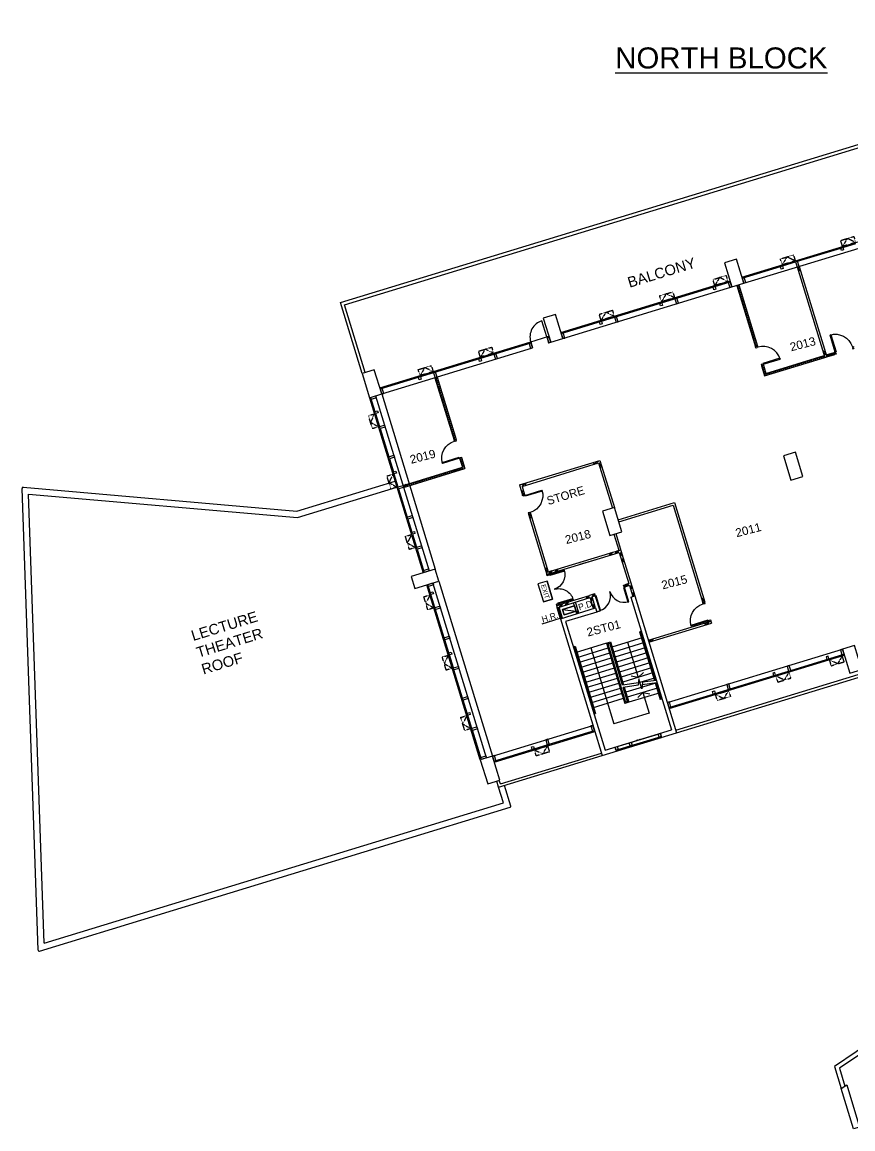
# Model space of a CAD drawing. Header units: millimetres. Extents: x 5824 to 120696, y -80 to 75151.
# Drawn here: x 5824 to 45311, y 22546 to 75151 of the extents above; entities that cross this region are included whole.
import ezdxf
from ezdxf.enums import TextEntityAlignment as Align

# ---------------------------------------------------------------- set-up
doc = ezdxf.new("R2010")
doc.units = ezdxf.units.MM
for name, pattern in [('HIDDEN', [9.525, 6.35, -3.175]), ('HIDDEN2', [4.7625, 3.175, -1.5875]), ('HIDDENX2', [0.75, 0.5, -0.25])]:
    doc.linetypes.add(name, pattern=pattern)
for name, color, linetype in [('A-220-INTERNAL WALLS_PARTITIONS (GROUPED)', 8, 'Continuous'), ('DLN040__', 8, 'Continuous'), ('DLN041_1', 8, 'Continuous'), ('DLN041_3', 8, 'Continuous'), ('DLN041__', 8, 'Continuous'), ('DLN061__', 8, 'Continuous'), ('DLN210__', 8, 'Continuous'), ('DLN220__', 8, 'Continuous'), ('DLN240__', 8, 'Continuous'), ('DLN280_2', 8, 'Continuous'), ('DLN280__', 8, 'Continuous'), ('DLN314__', 8, 'Continuous'), ('DLN325__', 8, 'Continuous'), ('DLN580__', 8, 'Continuous'), ('FITDOOR', 8, 'Continuous'), ('FS-10', 8, 'Continuous')]:
    doc.layers.add(name, color=color, linetype=linetype)
doc.styles.add('ROMANS', font='swissl.ttf')
doc.styles.add('SWIS721LT750', font='swissl.ttf')

# ---------------------------------------------------------------- blocks, each defined once
blk = doc.blocks.new('DR1CL3')
at = {"layer": 'FITDOOR'}
for p, q in [((0, 0), (0, -37.5)), ((50, 0), (0, 0)), ((50, 0), (50, -50)), ((12, -37.5), (0, -37.5)), ((12, -87.5), (0, -87.5)), ((0, -87.5), (0, -125)), ((62.5, -125), (0, -125)), ((62.5, -50), (50, -50)), ((62.5, -50), (62.5, -125))]:
    blk.add_line(p, q, dxfattribs=at)
blk = doc.blocks.new('DR1CD')
at = {"layer": 'FITDOOR'}
for p, q in [((0, 1), (45, 1)), ((0, 1), (0, 0)), ((45, 0), (45, 1)), ((0, 0), (45, 0))]:
    blk.add_line(p, q, dxfattribs=at)
blk = doc.blocks.new('DR2M')
at = {"layer": 'FITDOOR'}
for centre, start, end in [((0, 0), 0, 90), ((1, 0), 90, 180)]:
    blk.add_arc(centre, 0.5, start, end, dxfattribs=at)
blk = doc.blocks.new('DR1AD')
at = {"layer": 'FITDOOR'}
for p, q in [((-45, 1), (0, 1)), ((-45, 1), (-45, 0)), ((0, 0), (0, 1)), ((-45, 0), (0, 0))]:
    blk.add_line(p, q, dxfattribs=at)
blk = doc.blocks.new('DR1CR3')
at = {"layer": 'FITDOOR'}
for p, q in [((-50, 0), (0, 0)), ((-50, 0), (-50, -50)), ((0, 0), (0, -37.5)), ((-62.5, -50), (-62.5, -125)), ((-62.5, -50), (-50, -50)), ((-62.5, -125), (0, -125)), ((-12, -37.5), (0, -37.5)), ((-12, -87.5), (0, -87.5)), ((0, -87.5), (0, -125))]:
    blk.add_line(p, q, dxfattribs=at)
blk = doc.blocks.new('FSEX-V01')
at = {"layer": 'DLN580__'}
for p, q in [((0, 300), (0, 0)), ((0, 300), (600, 300)), ((0, 0), (600, 0)), ((600, 300), (600, 0))]:
    blk.add_line(p, q, dxfattribs=at)
at = {"layer": 'DLN580__', "style": 'ROMANS'}
blk.add_text('EXIT', height=150, dxfattribs=at).set_placement((300, 150), align=Align.MIDDLE)
blk = doc.blocks.new('DR1CR2')
at = {"layer": 'FITDOOR'}
for p, q in [((-50, 0), (-50, -50)), ((-50, 0), (0, 0)), ((0, 0), (0, -25)), ((-62.5, -50), (-50, -50)), ((-62.5, -50), (-62.5, -100)), ((-62.5, -100), (0, -100)), ((-12, -25), (0, -25)), ((-12, -75), (0, -75)), ((0, -75), (0, -100))]:
    blk.add_line(p, q, dxfattribs=at)
blk = doc.blocks.new('DR1AM')
at = {"layer": 'FITDOOR'}
blk.add_arc((0, 0), 1, 90, 180, dxfattribs=at)
blk = doc.blocks.new('DR1CL2')
at = {"layer": 'FITDOOR'}
for p, q in [((50, 0), (0, 0)), ((0, 0), (0, -25)), ((50, 0), (50, -50)), ((12, -25), (0, -25)), ((0, -75), (0, -100)), ((12, -75), (0, -75)), ((62.5, -100), (0, -100)), ((62.5, -50), (50, -50)), ((62.5, -50), (62.5, -100))]:
    blk.add_line(p, q, dxfattribs=at)
blk = doc.blocks.new('FSHR-V01')
at = {"layer": 'DLN580__'}
for p, q in [((0, 0), (600, -273)), ((0, 0), (600, 0)), ((0, -273), (0, 0)), ((600, 0), (600, -273)), ((600, -273), (0, -273))]:
    blk.add_line(p, q, dxfattribs=at)
blk = doc.blocks.new('WINDOW-OPEN')
at = {"layer": 'DLN314__', "linetype": 'HIDDEN2', "ltscale": 0.05}
blk.add_lwpolyline([(650, 0), (0, 0), (0, 300), (650, 300)], close=True, dxfattribs=at)
blk.add_lwpolyline([(650, 0), (325, 300), (0, 0)], dxfattribs=at)
blk = doc.blocks.new('314')
at = {"layer": 'DLN314__'}
blk.add_line((600, -250), (600, -300), dxfattribs=at)
blk.add_lwpolyline([(650, 0), (550, 0), (550, -250), (650, -250)], close=True, dxfattribs=at)
blk = doc.blocks.new('210')
at = {"layer": 'DLN314__'}
blk.add_line((1350, -250), (1350, -300), dxfattribs=at)
blk.add_lwpolyline([(1300, -125), (1400, -125), (1400, -250), (1300, -250)], close=True, dxfattribs=at)
blk = doc.blocks.new('A$C24011A64')
at = {"layer": 'DLN314__'}
blk.add_line((50, 0), (50, -50), dxfattribs=at)
blk.add_lwpolyline([(100, 250), (0, 250), (0, 0), (100, 0)], close=True, dxfattribs=at)
blk = doc.blocks.new('A$C72770EC8')
at = {"layer": 'DLN314__'}
blk.add_line((0, 50), (0, 0), dxfattribs=at)
blk.add_lwpolyline([(-50, 200), (50, 200), (50, 50), (-50, 50)], close=True, dxfattribs=at)

msp = doc.modelspace()

# ---------------------------------------------------------------- linework, layer by layer
at = {"layer": 'A-220-INTERNAL WALLS_PARTITIONS (GROUPED)'}
msp.add_lwpolyline([(44760, 24458), (45020, 24634), (45632, 22633), (45345, 22546), (44760, 24458)], dxfattribs=at)
at = {"layer": 'DLN061__'}
for p, q in [((42772, 63488), (42660, 63514)), ((42772, 63488), (42694, 63404)), ((42806, 63378), (42694, 63404)), ((42806, 63378), (42727, 63293)), ((43992, 59500), (43879, 59526)), ((43992, 59500), (43913, 59416)), ((44025, 59390), (43913, 59416)), ((44025, 59390), (43947, 59306)), ((25448, 58251), (25560, 58225)), ((25482, 58141), (25560, 58225)), ((25482, 58141), (25594, 58115)), ((25516, 58030), (25594, 58115)), ((32973, 54225), (33057, 54146)), ((33083, 54259), (33057, 54146)), ((33083, 54259), (33168, 54180)), ((33194, 54293), (33168, 54180)), ((33240, 54142), (33319, 54226)), ((33240, 54142), (33352, 54116)), ((33274, 54031), (33352, 54116)), ((33274, 54031), (33386, 54005)), ((24012, 53054), (23928, 53133)), ((24012, 53054), (24038, 53167)), ((24123, 53088), (24038, 53167)), ((24123, 53088), (24149, 53200)), ((29644, 53103), (29560, 53182)), ((29644, 53103), (29670, 53215)), ((29755, 53137), (29670, 53215)), ((29755, 53137), (29781, 53249)), ((29543, 52895), (29655, 52869)), ((29577, 52785), (29655, 52869)), ((29577, 52785), (29689, 52759)), ((29610, 52674), (29689, 52759)), ((30001, 51740), (29888, 51766)), ((30001, 51740), (29922, 51655)), ((30034, 51629), (29922, 51655)), ((30034, 51629), (29956, 51545)), ((34083, 50016), (34017, 49891)), ((34131, 50030), (34064, 49906)), ((34179, 50045), (34112, 49920)), ((34304, 49979), (34237, 49854)), ((33796, 49928), (33730, 49803)), ((33844, 49943), (33778, 49818)), ((33892, 49957), (33825, 49832)), ((34318, 49931), (34252, 49806)), ((34333, 49883), (34266, 49758)), ((34391, 49692), (34325, 49567)), ((34406, 49644), (34339, 49519)), ((34420, 49596), (34354, 49471)), ((30668, 49213), (30781, 49187)), ((30702, 49103), (30781, 49187)), ((30702, 49103), (30815, 49077)), ((30736, 48992), (30815, 49077)), ((30927, 49051), (30861, 48926)), ((30975, 49066), (30909, 48941)), ((31023, 49080), (30956, 48955)), ((31214, 49139), (31148, 49014)), ((31262, 49153), (31196, 49028)), ((31310, 49168), (31243, 49043)), ((34499, 48313), (34565, 48438)), ((34547, 48328), (34613, 48452)), ((34595, 48342), (34661, 48467)), ((34786, 48401), (34720, 48276)), ((32682, 47757), (32748, 47882)), ((32730, 47772), (32796, 47897)), ((32921, 47831), (32988, 47955)), ((32969, 47845), (33002, 47908)), ((34801, 48353), (34734, 48228)), ((34815, 48305), (34749, 48180)), ((34888, 48066), (34822, 47941)), ((34903, 48018), (34837, 47893)), ((34918, 47970), (34851, 47846)), ((31410, 47473), (31343, 47348)), ((31457, 47488), (31391, 47363)), ((31505, 47502), (31439, 47377)), ((31697, 47561), (31630, 47436)), ((31744, 47575), (31678, 47451)), ((31792, 47590), (31726, 47465)), ((32634, 47743), (32701, 47868)), ((32855, 47706), (32921, 47831)), ((32869, 47658), (32936, 47783)), ((32884, 47610), (32950, 47735)), ((32957, 47371), (33023, 47496)), ((32972, 47323), (33038, 47448)), ((32986, 47275), (33053, 47400)), ((38130, 47722), (38209, 47807)), ((38130, 47722), (38243, 47696)), ((38164, 47612), (38243, 47696)), ((38164, 47612), (38277, 47586)), ((32249, 47207), (32183, 47082)), ((32264, 47159), (32197, 47034)), ((38322, 46502), (38238, 46580)), ((38322, 46502), (38348, 46614)), ((38433, 46535), (38348, 46614)), ((38433, 46535), (38459, 46648)), ((35674, 45692), (35590, 45771)), ((35674, 45692), (35700, 45805)), ((35785, 45726), (35700, 45805)), ((35785, 45726), (35811, 45838))]:
    msp.add_line(p, q, dxfattribs=at)
at = {"layer": 'DLN210__'}
for p, q in [((20959, 61819), (64566, 75151)), ((21146, 61720), (64466, 74964)), ((40040, 63026), (48073, 65482)), ((40127, 62739), (48160, 65195)), ((42684, 63782), (44740, 64411)), ((44836, 64440), (45457, 64630)), ((41967, 63563), (42588, 63753)), ((40054, 62978), (41871, 63533)), ((31433, 60394), (39466, 62850)), ((31447, 60347), (39480, 62803)), ((31521, 60108), (39553, 62563)), ((21989, 58448), (20959, 61819)), ((22133, 58492), (21146, 61720)), ((30763, 60190), (30529, 60955)), ((29951, 59941), (30859, 60219)), ((30763, 60190), (30851, 59903)), ((30778, 60142), (30874, 60171)), ((31433, 60394), (31433, 60394)), ((22826, 57763), (29951, 59941)), ((22841, 57715), (30013, 59908)), ((22914, 57476), (30086, 59669)), ((29998, 59956), (30086, 59669)), ((30851, 59903), (30947, 59932)), ((22627, 57388), (25171, 49069)), ((22340, 57301), (24884, 48981)), ((22388, 57315), (22592, 56646)), ((22622, 56550), (22812, 55929)), ((22841, 55833), (23250, 54494)), ((23280, 54399), (23470, 53777)), ((23499, 53681), (23689, 53060)), ((23718, 52964), (24127, 51625)), ((24157, 51530), (24347, 50908)), ((24376, 50813), (24566, 50191)), ((24595, 50095), (24931, 48996)), ((27603, 40087), (25059, 48407)), ((25443, 47322), (25107, 48422)), ((27890, 40175), (25346, 48495)), ((25882, 45888), (25472, 47226)), ((26101, 45170), (25911, 45792)), ((36496, 42806), (44816, 45350)), ((36898, 41491), (50239, 45570)), ((36935, 41372), (50275, 45450)), ((26320, 44453), (26130, 45075)), ((36584, 42519), (44904, 45063)), ((42355, 44336), (44889, 45111)), ((26759, 43019), (26349, 44357)), ((39486, 43459), (42259, 44307)), ((36569, 42567), (38673, 43210)), ((38769, 43240), (39391, 43430)), ((26978, 42301), (26788, 42923)), ((27197, 41584), (27007, 42206)), ((28176, 40263), (32958, 41725)), ((27651, 40102), (27227, 41489)), ((28264, 39976), (33046, 41438)), ((30879, 40828), (33031, 41485)), ((34007, 40686), (36159, 41344)), ((34051, 40543), (36203, 41200)), ((34066, 40495), (36218, 41153)), ((28250, 40024), (30784, 40798)), ((28472, 38784), (33397, 40290)), ((28555, 38940), (33360, 40410)), ((28472, 38784), (28384, 39071)), ((28555, 38940), (28503, 39108)), ((49281, 28779), (44438, 25513)), ((49393, 28614), (44672, 25430)), ((44438, 25513), (44760, 24458)), ((44672, 25430), (44933, 24575))]:
    msp.add_line(p, q, dxfattribs=at)
at = {"layer": 'DLN210__', "linetype": 'HIDDEN', "ltscale": 0.01}
for p, q in [((39840, 62651), (40732, 59734)), ((41141, 58396), (43963, 59258)), ((41010, 58826), (41141, 58396)), ((25496, 58266), (26402, 55301)), ((26680, 54393), (26811, 53962)), ((23943, 53085), (26811, 53962))]:
    msp.add_line(p, q, dxfattribs=at)
at = {"layer": 'DLN210__'}
msp.add_arc((30763, 60190), 800, 107, 197, dxfattribs=at)
at = {"layer": 'DLN220__'}
for p, q in [((42661, 63514), (43977, 59210)), ((42757, 63543), (44073, 59240)), ((39793, 62637), (40684, 59720)), ((39888, 62666), (40780, 59749)), ((40780, 59749), (40684, 59720)), ((44044, 59335), (44426, 59452)), ((44426, 59452), (44455, 59356)), ((44426, 59452), (44455, 59356)), ((41108, 58333), (43977, 59210)), ((41175, 58458), (43948, 59306)), ((43977, 59210), (44073, 59240)), ((44058, 59287), (44441, 59404)), ((44073, 59240), (44455, 59356)), ((41058, 58841), (40962, 58811)), ((41058, 58841), (40962, 58811)), ((40962, 58811), (41108, 58333)), ((41058, 58841), (41175, 58458)), ((25448, 58251), (26354, 55286)), ((25544, 58280), (26450, 55316)), ((22914, 57476), (25457, 49156)), ((26354, 55286), (26450, 55316)), ((26632, 54378), (26728, 54407)), ((26632, 54378), (26728, 54407)), ((26632, 54378), (26749, 53995)), ((26728, 54407), (26874, 53929)), ((29464, 53152), (33289, 54322)), ((29589, 53086), (33223, 54197)), ((33223, 54197), (33881, 52045)), ((33289, 54322), (33976, 52075)), ((23928, 53133), (26749, 53995)), ((23957, 53037), (26874, 53929)), ((18885, 51905), (23553, 53332)), ((29464, 53152), (29610, 52674)), ((18917, 51601), (23641, 53045)), ((29589, 53086), (29706, 52703)), ((29706, 52703), (29610, 52674)), ((29706, 52703), (29610, 52674)), ((29984, 51795), (29888, 51766)), ((29888, 51766), (30765, 48897)), ((29984, 51795), (30832, 49022)), ((33945, 50810), (34179, 50045)), ((34040, 50839), (34333, 49883)), ((30736, 48992), (34274, 50074)), ((30861, 48926), (34208, 49949)), ((32350, 49381), (33115, 49615)), ((34208, 49949), (34661, 48467)), ((34333, 49883), (34947, 47875)), ((30765, 48897), (30861, 48926)), ((25633, 48583), (28176, 40263)), ((34661, 48467), (34470, 48409)), ((34470, 48409), (34499, 48313)), ((31218, 47415), (32796, 47897)), ((32988, 47955), (32796, 47897)), ((33017, 47860), (32988, 47955)), ((34690, 48371), (34499, 48313)), ((34690, 48371), (34851, 47846)), ((31218, 47415), (31314, 47444)), ((31218, 47415), (31248, 47319)), ((31248, 47319), (32826, 47801)), ((31504, 46822), (31343, 47348)), ((32197, 47034), (32037, 47560)), ((32293, 47063), (32132, 47589)), ((32986, 47275), (32826, 47801)), ((33017, 47860), (32921, 47831)), ((33082, 47305), (32921, 47831)), ((38181, 47556), (38277, 47586)), ((31408, 46793), (31248, 47319)), ((31456, 46808), (31295, 47334)), ((38459, 46648), (38555, 46677)), ((38459, 46648), (38555, 46677)), ((38536, 46737), (38584, 46582))]:
    msp.add_line(p, q, dxfattribs=at)
for points in [[(34152, 51501), (36830, 52319), (38277, 47586)], [(34181, 51405), (36763, 52195), (38181, 47556)], [(35590, 45771), (38555, 46677)], [(35619, 45675), (38584, 46582)]]:
    msp.add_lwpolyline(points, dxfattribs=at)
at = {"layer": 'DLN240__', "linetype": 'HIDDENX2'}
for p, q in [((33332, 47172), (33140, 47113)), ((35203, 41051), (35012, 40993))]:
    msp.add_line(p, q, dxfattribs=at)
at = {"layer": 'DLN240__'}
for p, q in [((35340, 45904), (33858, 45450)), ((35219, 46180), (35171, 46166)), ((35171, 46166), (35879, 43851)), ((35219, 46180), (35929, 43858)), ((32057, 45475), (32105, 45490)), ((32057, 45475), (33037, 42271)), ((32105, 45490), (33084, 42286)), ((33594, 45631), (32111, 45178)), ((33667, 45392), (32184, 44939)), ((32852, 45404), (33956, 41794)), ((33594, 45631), (33785, 45690)), ((33594, 45631), (34471, 42762)), ((33656, 45598), (33752, 45627)), ((33656, 45598), (34504, 42825)), ((34359, 43642), (33752, 45627)), ((33785, 45690), (34409, 43649)), ((35413, 45665), (33931, 45211)), ((35486, 45426), (34004, 44972)), ((34599, 45677), (35111, 44004)), ((33740, 45153), (32258, 44700)), ((33813, 44914), (32331, 44461)), ((35560, 45186), (34077, 44733)), ((35633, 44947), (34150, 44494)), ((33886, 44675), (32404, 44222)), ((33959, 44436), (32477, 43983)), ((34032, 44197), (32550, 43743)), ((35706, 44708), (34223, 44255)), ((35779, 44469), (34297, 44016)), ((35852, 44230), (34370, 43777)), ((35111, 44004), (35358, 44239)), ((34105, 43958), (32623, 43504)), ((34178, 43718), (32696, 43265)), ((35114, 43746), (34359, 43642)), ((35998, 43752), (34516, 43299)), ((35111, 44004), (34774, 44060)), ((35925, 43991), (35184, 43764)), ((35998, 43752), (35300, 43656)), ((35964, 43863), (35314, 43774)), ((35913, 43740), (36151, 42962)), ((35963, 43747), (36198, 42977)), ((34251, 43479), (32769, 43026)), ((34325, 43240), (32842, 42787)), ((35103, 43629), (34393, 43531)), ((34600, 42854), (34393, 43531)), ((34443, 43538), (34662, 42821)), ((36071, 43513), (34589, 43060)), ((36144, 43274), (34662, 42821)), ((35330, 43286), (35083, 43051)), ((35330, 43286), (35630, 42306)), ((35330, 43286), (35666, 43230)), ((34398, 43001), (32915, 42548)), ((34662, 42821), (34471, 42762)), ((34600, 42854), (34504, 42825)), ((36198, 42977), (36151, 42962)), ((33037, 42271), (33084, 42286)), ((35630, 42306), (33956, 41794))]:
    msp.add_line(p, q, dxfattribs=at)
msp.add_lwpolyline([(35314, 43774), (35277, 43459), (35132, 43935), (35103, 43629)], dxfattribs=at)
at = {"layer": 'DLN280_2'}
for p, q in [((6591, 31036), (5824, 52991)), ((5878, 53043), (18885, 51905)), ((6134, 52719), (18917, 51601)), ((6879, 31372), (6134, 52719)), ((34755, 47816), (34947, 47875)), ((34947, 47875), (36935, 41372)), ((34755, 47816), (36685, 41505)), ((31408, 46793), (33082, 47305)), ((33140, 47113), (31658, 46660)), ((33082, 47305), (33140, 47113)), ((31408, 46793), (33397, 40290)), ((31658, 46660), (33529, 40540)), ((33397, 40290), (36935, 41372)), ((33529, 40540), (36685, 41505)), ((28698, 38043), (28472, 38784)), ((29058, 37892), (28758, 38872)), ((6879, 31372), (28698, 38043)), ((6655, 30990), (29025, 37829))]:
    msp.add_line(p, q, dxfattribs=at)
for centre, start, end in [((5874, 52993), 85, 182), ((29010, 37877), 287, 17), ((6641, 31038), 182, 287)]:
    msp.add_arc(centre, 50, start, end, dxfattribs=at)
at = {"layer": 'DLN280__'}
for p, q in [((36159, 41344), (36218, 41153)), ((34007, 40686), (34066, 40495))]:
    msp.add_line(p, q, dxfattribs=at)
for points in [[(39203, 63711), (39553, 62563), (40127, 62739), (39776, 63886)], [(30596, 61080), (30947, 59932), (31521, 60108), (31170, 61255)], [(21989, 58448), (22340, 57301), (22914, 57476), (22563, 58624)], [(21989, 58448), (22340, 57301), (22914, 57476), (22563, 58624)], [(42009, 54530), (42360, 53383), (42934, 53558), (42583, 54706)], [(33403, 51899), (33754, 50752), (34327, 50927), (33976, 52075)], [(24485, 48232), (25633, 48583), (25457, 49156), (24310, 48805)], [(44816, 45350), (45167, 44202), (45741, 44378), (45390, 45525)], [(27603, 40087), (27954, 38940), (28527, 39115), (28176, 40263)]]:
    msp.add_lwpolyline(points, close=True, dxfattribs=at)
at = {"layer": 'FS-10'}
msp.add_line((30539, 46558), (31390, 46818), dxfattribs=at)
for points in [[(30607, 47590), (31037, 47722), (30774, 48582), (30344, 48451), (30607, 47590)], [(31502, 47235), (31582, 46974), (32156, 47150), (32076, 47410)]]:
    msp.add_lwpolyline(points, close=True, dxfattribs=at)

# ---------------------------------------------------------------- block references
at = {"layer": 'DLN314__'}
for name, p, rotation in [('WINDOW-OPEN', (44821, 64488), 17.00000000001532), ('210', (46152, 64581), 196.9999999992569), ('WINDOW-OPEN', (41952, 63611), 17.00000000001532), ('A$C24011A64', (42684, 63782), 196.9999999992372), ('210', (43283, 63704), 196.9999999992569), ('210', (40079, 62724), 196.9999999992569), ('WINDOW-OPEN', (38749, 62631), 17.00000000001532), ('A$C24011A64', (39480, 62803), 196.9999999992372), ('A$C24011A64', (40150, 63007), 196.9999999992372), ('WINDOW-OPEN', (36214, 61856), 17.00000000001532), ('210', (37545, 61949), 196.9999999992569), ('A$C24011A64', (36946, 62027), 196.9999999992372), ('WINDOW-OPEN', (33345, 60979), 17.00000000001532), ('A$C24011A64', (34077, 61151), 196.9999999992372), ('210', (34676, 61072), 196.9999999992569), ('A$C24011A64', (30874, 60171), 196.9999999992372), ('A$C24011A64', (31543, 60376), 196.9999999992372), ('WINDOW-OPEN', (27608, 59225), 17.00000000001532), ('A$C24011A64', (30013, 59908), 196.9999999992372), ('210', (28938, 59318), 196.9999999992569), ('A$C24011A64', (28339, 59396), 196.9999999992372), ('WINDOW-OPEN', (24739, 58348), 17.00000000001532), ('A$C24011A64', (25471, 58519), 196.9999999992372), ('210', (26070, 58441), 196.9999999992569), ('A$C24011A64', (22936, 57744), 196.9999999992372), ('WINDOW-OPEN', (22764, 55914), 106.999999999157), ('210', (22451, 57962), 287.0000000000242), ('WINDOW-OPEN', (23641, 53045), 106.999999999157), ('210', (23329, 55093), 287.0000000000242), ('WINDOW-OPEN', (24518, 50176), 106.999999999157), ('210', (24206, 52224), 287.0000000000242), ('WINDOW-OPEN', (25395, 47307), 106.999999999157), ('210', (25083, 49356), 287.0000000000242), ('314', (44195, 45160), 17.00000000001532), ('WINDOW-OPEN', (26272, 44438), 106.999999999157), ('210', (25960, 46487), 287.0000000000242), ('314', (41660, 44385), 17.00000000001532), ('314', (38791, 43508), 17.00000000001532), ('210', (37357, 43069), 16.99999999999882), ('WINDOW-OPEN', (39405, 43382), 197.0000000000153), ('314', (35970, 42646), 17.00000000001532), ('WINDOW-OPEN', (27150, 41570), 106.999999999157), ('210', (26837, 43618), 287.0000000000242), ('314', (32336, 41535), 17.00000000001532), ('314', (30185, 40877), 17.00000000001532), ('A$C72770EC8', (36170, 41138), 17.00000000000023), ('210', (28750, 40438), 16.99999999999882), ('WINDOW-OPEN', (30798, 40751), 197.0000000000153), ('A$C72770EC8', (34114, 40509), 17.00000000000023), ('A$C72770EC8', (34783, 40714), 17.00000000000023), ('314', (27651, 40102), 17.00000000001532)]:
    msp.add_blockref(name, p, dxfattribs=dict(at, rotation=rotation))
at = {"layer": 'DLN314__', "xscale": -1}
for name, p, rotation in [('314', (22817, 56767), 286.9999999999865), ('314', (23241, 55380), 286.9999999999865), ('314', (23679, 53946), 286.9999999999865), ('314', (24118, 52511), 286.9999999999865), ('314', (24557, 51077), 286.9999999999865), ('314', (24995, 49642), 286.9999999999865), ('314', (25331, 48543), 286.9999999999865), ('314', (25536, 47873), 286.9999999999865), ('314', (25872, 46773), 286.9999999999865), ('314', (26311, 45339), 286.9999999999865), ('210', (45342, 45511), 16.99999999999043), ('WINDOW-OPEN', (44187, 44844), 196.9999999999738), ('314', (26749, 43905), 286.9999999999865), ('210', (42808, 44736), 16.99999999999043), ('WINDOW-OPEN', (41652, 44069), 196.9999999999738), ('314', (27188, 42470), 286.9999999999865), ('314', (27626, 41036), 286.9999999999865), ('314', (28050, 39649), 286.9999999999865)]:
    msp.add_blockref(name, p, dxfattribs=dict(at, rotation=rotation))
at = {"layer": 'DLN325__'}
for name, p, xscale, yscale, zscale, rotation in [('DR1AM', (44474, 59467), -849.9999999999999, 850, 850, 17.0000000000009), ('DR1AM', (41043, 58888), 850, 850, 850, 287.0000000000022), ('DR1AM', (26617, 54426), -850, 850, 850, 107.0000000000021), ('DR1AM', (29721, 52656), -850.0000000000001, 850, 850, 287.0000000000044), ('DR2M', (31323, 47499), -1450, 1450, 1450, 286.9999999999784), ('DR2M', (34451, 48298), 1450, 1450, 1450, 196.9999999991709), ('DR1AM', (38444, 46696), -849.9999999999936, 850, 850, 107.0000000000012)]:
    msp.add_blockref(name, p, dxfattribs=dict(at, xscale=xscale, yscale=yscale, zscale=zscale, rotation=rotation))
at = {"layer": 'DLN325__', "xscale": -1}
for name, p, yscale, rotation in [('DR1AD', (44474, 59467), 850, 17.0000000000009), ('DR1AD', (26617, 54426), 850, 107.0000000000021), ('DR1AD', (29721, 52656), 850, 287.0000000000044), ('DR1AD', (30899, 48886), 725, 286.9999999999784), ('DR1CD', (31323, 47499), 725, 286.9999999999784), ('DR1AD', (38444, 46696), 850, 106.999999999218)]:
    msp.add_blockref(name, p, dxfattribs=dict(at, yscale=yscale, rotation=rotation))
at = {"layer": 'DLN325__'}
for name, p, rotation in [('DR1CL2', (40780, 59749), 287.0000000000022), ('DR1CR2', (41058, 58841), 287.0000000000022), ('DR1CR2', (33017, 47860), 196.9999999991709)]:
    msp.add_blockref(name, p, dxfattribs=dict(at, rotation=rotation))
at = {"layer": 'DLN325__', "xscale": -1}
for name, p, rotation in [('DR1CR2', (44426, 59452), 17.0000000000009), ('DR1CL2', (45335, 59730), 17.0000000000009), ('DR1CL2', (26354, 55286), 107.0000000000021), ('DR1CR2', (26632, 54378), 107.0000000000021), ('DR1CR2', (29706, 52703), 287.0000000000044), ('DR1CL2', (29984, 51795), 287.0000000000044), ('DR1CR3', (30885, 48933), 286.9999999999784), ('DR1CR2', (34499, 48313), 196.9999999991709), ('DR1CL3', (31338, 47451), 286.9999999999784), ('DR1CL2', (38181, 47556), 106.999999999218), ('DR1CR2', (38459, 46648), 106.999999999218)]:
    msp.add_blockref(name, p, dxfattribs=dict(at, rotation=rotation))
at = {"layer": 'DLN325__'}
for name, p, yscale, rotation in [('DR1AD', (41043, 58888), 850, 287.0000000000022), ('DR1AD', (33065, 47874), 725, 196.9999999991709), ('DR1CD', (34451, 48298), 725, 196.9999999991709)]:
    msp.add_blockref(name, p, dxfattribs=dict(at, yscale=yscale, rotation=rotation))
at = {"layer": 'DLN580__', "xscale": 1.5, "yscale": 1.5, "zscale": 1.5, "rotation": 287.0000000000003}
msp.add_blockref('FSEX-V01', (30344, 48451), dxfattribs=at)
at = {"layer": 'DLN580__', "rotation": 17.00000000000002}
msp.add_blockref('FSHR-V01', (31502, 47235), dxfattribs=at)

# ---------------------------------------------------------------- texts
at = {"layer": 'DLN040__', "insert": (34015, 72935), "char_height": 1000, "width": 16410, "attachment_point": 7, "line_spacing_factor": 0.84, "style": 'SWIS721LT750'}
msp.add_mtext('{\\LNORTH BLOCK}', dxfattribs=at)
at = {"layer": 'DLN041_1', "insert": (30837, 52187), "char_height": 400, "width": 2422.23, "attachment_point": 7, "rotation": 17, "style": 'SWIS721LT750'}
msp.add_mtext('{\\fUnivers|b0|i0|c0|p34;STORE}', dxfattribs=at)
at = {"layer": 'DLN041_3', "style": 'SWIS721LT750'}
for s, p in [('2013', (42377, 59503)), ('2019', (24312, 54154)), ('2011', (39790, 50667)), ('2018', (31692, 50340)), ('2015', (36274, 48187)), ('2ST01', (32719, 45945))]:
    msp.add_text(s, height=400, rotation=14.5304, dxfattribs=at).set_placement(p)
at = {"layer": 'DLN041__', "attachment_point": 7, "rotation": 17, "style": 'SWIS721LT750'}
for s, insert, char_height, width in [('BALCONY', (34697, 62516), 500, 4229.16), ('{\\fUnivers|b0|i0|c0|p34;P.D.}', (32313, 47186), 300, 2604.88), ('LECTURE THEATER  ROOF', (14442, 44130), 500, 4229.16)]:
    msp.add_mtext(s, dxfattribs=dict(at, insert=insert, char_height=char_height, width=width))
at = {"layer": 'DLN580__', "insert": (30570, 46608), "char_height": 300, "width": 2017.31, "attachment_point": 7, "rotation": 17, "style": 'SWIS721LT750'}
msp.add_mtext('{\\fUnivers|b0|i0|c0|p34;H.R.}', dxfattribs=at)

doc.saveas('drawing.dxf')
